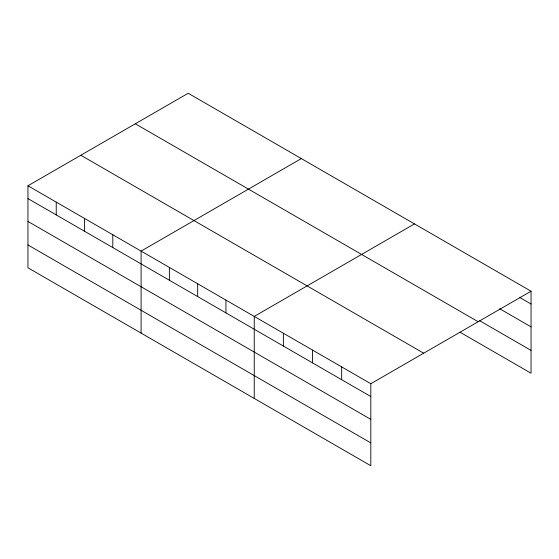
<?xml version="1.0" encoding="UTF-8"?>
<svg xmlns="http://www.w3.org/2000/svg" width="559" height="559" viewBox="0 0 559 559"><rect width="100%" height="100%" fill="white"/><g stroke="black" fill="none" stroke-linecap="round" stroke-linejoin="round"><path stroke-width="0.84" d="M27.95 185.777L370.813 383.726L370.813 465.738L27.95 267.789L27.95 185.777L188.187 93.262L531.05 291.211L531.05 373.223L460.064 332.235M301.336 158.588L141.092 251.103L141.092 333.108M414.478 223.907L254.24 316.422L254.24 398.434M370.813 383.726L531.05 291.211M519.842 297.549L531.05 304.019M499.662 308.736L531.05 326.861M479.489 320.614L531.05 350.388M135.313 123.791L478.169 321.739M80.831 155.248L423.687 353.197M27.95 198.585L370.813 396.534M27.95 221.427L370.813 419.369M27.95 244.954L370.813 442.903M341.668 366.9L341.668 379.708M312.523 350.074L312.523 362.882M283.378 333.248L283.378 346.056M225.948 300.092L225.948 312.9M197.662 283.762L197.662 296.57M169.377 267.433L169.377 280.241M112.806 234.773L112.806 247.581M84.521 218.436L84.521 231.251M56.235 202.106L56.235 214.922"/></g></svg>
